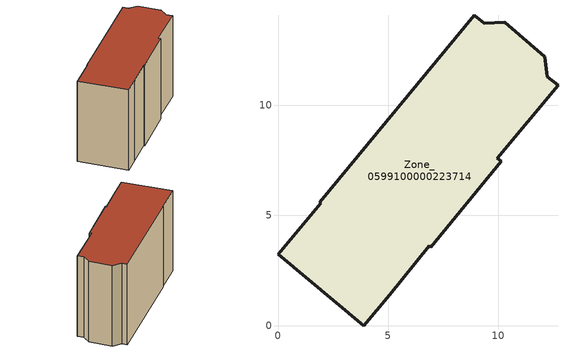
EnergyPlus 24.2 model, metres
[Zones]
Zone_0599100000223714
 floor ground (C_G): 10.12,7.46 6.92,3.56 6.85,3.63 5.07,1.41 3.89,0 0,3.24 1.93,5.56 1.88,5.6 8.91,14.08 9.36,13.71 10.29,13.77 12.1,12.21 12.21,11.29 12.7,10.91 9.95,7.6 z0
 wall outside (C_F): 1.93,5.56 0,3.24 3.89,0 5.07,1.41 6.85,3.63 6.92,3.56 10.12,7.46 9.95,7.6 12.7,10.91 12.21,11.29 12.1,12.21 10.29,13.77 9.36,13.71 8.91,14.08 1.88,5.6 1.93,5.56 z0:8.84
 roof outside (C_R): 9.36,13.71 8.91,14.08 1.88,5.6 1.93,5.56 0,3.24 3.89,0 5.07,1.41 6.85,3.63 6.92,3.56 10.12,7.46 9.95,7.6 12.7,10.91 12.21,11.29 12.1,12.21 10.29,13.77 z8.84
[BUILDING]
Pand.0599100000223714: North Axis=0; Terrain=City; Loads Convergence Tolerance Value=0.04; Temperature Convergence Tolerance Value=0.4; Solar Distribution=FullExterior; Maximum Number of Warmup Days=25; Minimum Number of Warmup Days=1
[Site:Location]
Rotterdam.The.Hague.AP_ZH_NLD Design_Conditions: Latitude=51.96; Longitude=4.45; Time Zone=1; Elevation=-4.5
[SITE:GROUNDTEMPERATURE:BUILDINGSURFACE]
18, 18, 18, 18, 18, 18, 18, 18, 18, 18, 18, 18
[MATERIAL] Thermal Absorptance=0.9; Solar Absorptance=0.7; Visible Absorptance=0.7
Name | Roughness | Thickness | Conductivity | Density | Specific Heat
G.TC.1946 | MediumSmooth | 0.15 | 1 | 540 | 1210
F.TC.1946 | Rough | 0.3 | 0.857143 | 1920 | 840
R.TC.1946 | MediumRough | 0.2 | 0.909091 | 1500 | 1000
[CONSTRUCTION]
C_G: G.TC.1946
C_F: F.TC.1946
C_R: R.TC.1946
[ZONE]
Zone_0599100000223714: Type=1; Multiplier=1; Ceiling Height=Autocalculate; Volume=Autocalculate; Floor Area=autocalculate; Part of Total Floor Area=Yes
[ZONEINFILTRATION:DESIGNFLOWRATE]
Infil_Zone_0599100000223714: Zone or ZoneList or Space or SpaceList=Zone_0599100000223714; Schedule=AlwaysOn; Design Flow Rate Calculation Method=Flow/Area; Flow Rate per Floor Area=0.003; Constant Term Coefficient=1; Temperature Term Coefficient=0; Velocity Term Coefficient=0; Velocity Squared Term Coefficient=0
[HVACTEMPLATE:ZONE:IDEALLOADSAIRSYSTEM]
Zone_0599100000223714: Maximum Heating Supply Air Temperature=50; Minimum Cooling Supply Air Temperature=13; Maximum Heating Supply Air Humidity Ratio=0.0156; Minimum Cooling Supply Air Humidity Ratio=0.0077; Heating Limit=NoLimit; Cooling Limit=NoLimit; Dehumidification Control Type=ConstantSensibleHeatRatio; Cooling Sensible Heat Ratio=0.7; Dehumidification Setpoint=60; Humidification Control Type=None; Humidification Setpoint=30; Outdoor Air Method=None; Outdoor Air Flow Rate per Person=0.00944; Outdoor Air Flow Rate per Zone Floor Area=0; Outdoor Air Flow Rate per Zone=0; Demand Controlled Ventilation Type=None; Outdoor Air Economizer Type=NoEconomizer; Heat Recovery Type=None; Sensible Heat Recovery Effectiveness=0.7; Latent Heat Recovery Effectiveness=0.65
[ZONECONTROL:THERMOSTAT]
ThermostatControl_Zone_0599100000223714: Zone or ZoneList=Zone_0599100000223714; Control Type Schedule=DualSetpointControlType; Control 1=Thermostat_Zone_0599100000223714; Temperature Difference Between Cutout And Setpoint=0
[THERMOSTATSETPOINT:DUALSETPOINT]
Thermostat_Zone_0599100000223714: Heating Setpoint Temperature Schedule=HeatingSetpoint_Zone_0599100000223714; Cooling Setpoint Temperature Schedule=CoolingSetpoint_Zone_0599100000223714
[SCHEDULE:COMPACT]
HeatingSetpoint_Zone_0599100000223714: Through: 12/31, For: AllDays, Until: 24:00, 21
CoolingSetpoint_Zone_0599100000223714: Through: 12/31, For: AllDays, Until: 24:00, 24
DualSetpointControlType: Through: 12/31, For: AllDays, Until: 24:00, 4
AlwaysOn: Through: 12/31, For: AllDays, Until: 24:00, 1
